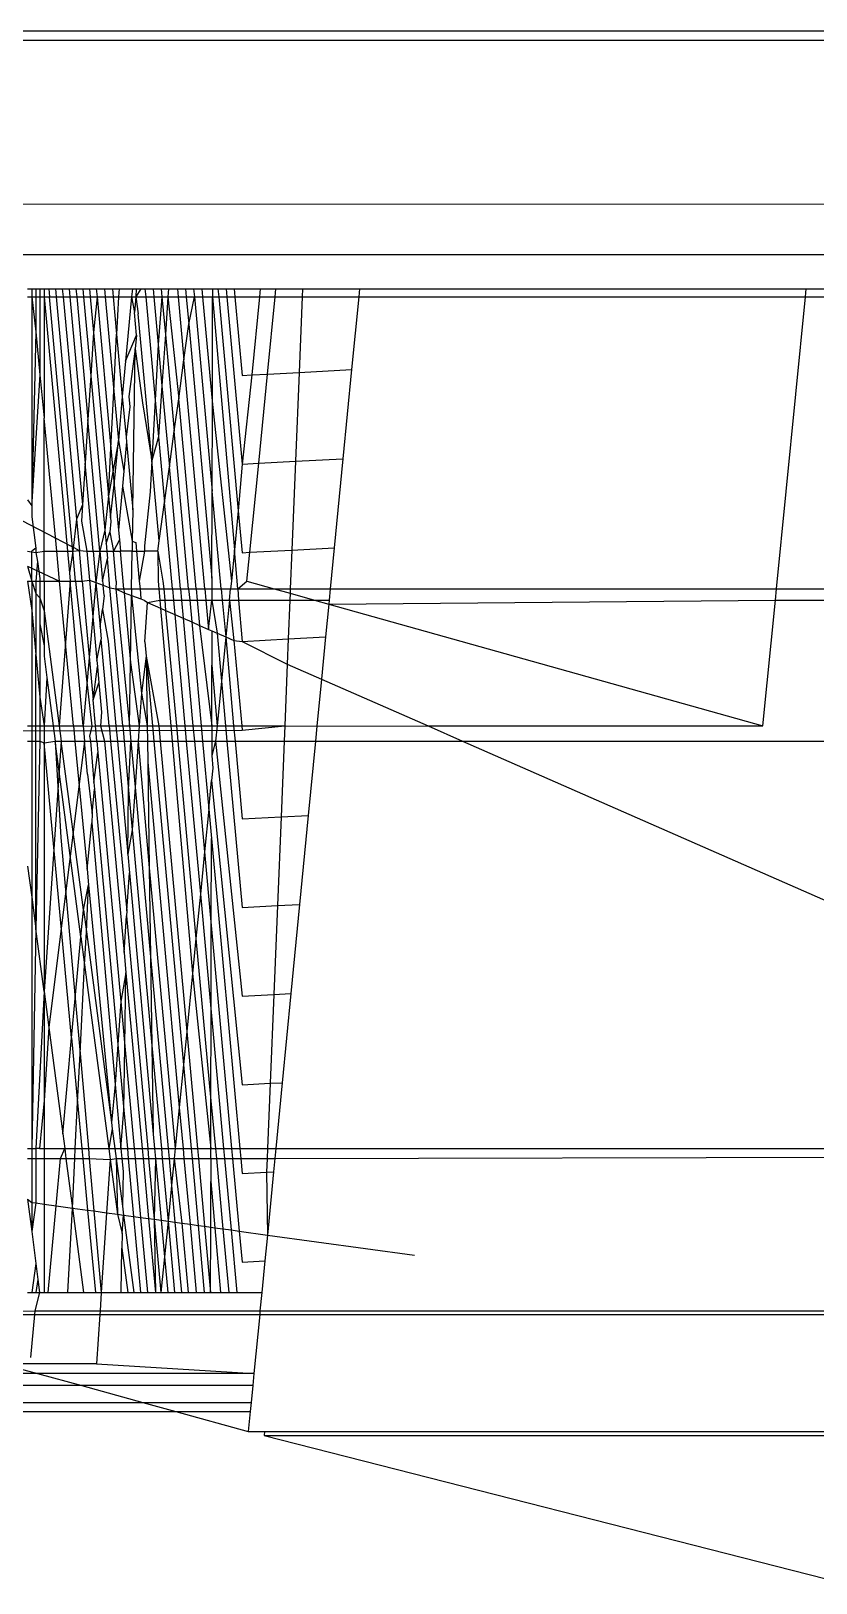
# Model space of a CAD drawing. Extents: x -24961 to 905641, y -154323 to 635957.
# Drawn here: x 396135.99 to 396141.53, y -143409.95 to -143398.98 of the extents above; entities that cross this region are included whole.
import ezdxf

# ---------------------------------------------------------------- set-up
doc = ezdxf.new("R2010")
doc.units = 0
doc.header["$LTSCALE"] = 1000
doc.header["$MEASUREMENT"] = 0

msp = doc.modelspace()

# ---------------------------------------------------------------- linework, layer by layer
for p, q in [((396127.688, -143398.983), (396155.278, -143398.983)), ((396130.843, -143399.048), (396155.377, -143399.048)), ((396130.783, -143400.2), (396157.122, -143400.217)), ((396130.756, -143400.561), (396157.756, -143400.561)), ((396135.963, -143400.804), (396135.992, -143400.804)), ((396135.992, -143400.804), (396136.05, -143400.804)), ((396135.992, -143400.804), (396135.992, -143400.862)), ((396136.021, -143400.804), (396136.021, -143401.108)), ((396136.05, -143400.804), (396136.079, -143400.804)), ((396136.05, -143400.804), (396136.05, -143400.862)), ((396136.079, -143400.804), (396136.113, -143400.804)), ((396136.079, -143400.804), (396136.079, -143400.862)), ((396136.113, -143400.804), (396136.161, -143400.804)), ((396136.113, -143400.804), (396136.118, -143400.862)), ((396136.161, -143400.804), (396136.208, -143400.804)), ((396136.161, -143400.804), (396136.166, -143400.862)), ((396136.208, -143400.804), (396136.256, -143400.804)), ((396136.208, -143400.804), (396136.214, -143400.862)), ((396136.256, -143400.804), (396136.304, -143400.804)), ((396136.256, -143400.804), (396136.262, -143400.862)), ((396136.304, -143400.804), (396136.352, -143400.804)), ((396136.304, -143400.804), (396136.31, -143400.862)), ((396136.352, -143400.804), (396136.4, -143400.804)), ((396136.352, -143400.804), (396136.358, -143400.862)), ((396136.4, -143400.804), (396136.448, -143400.804)), ((396136.4, -143400.804), (396136.406, -143400.862)), ((396136.448, -143400.804), (396136.506, -143400.804)), ((396136.448, -143400.804), (396136.454, -143400.862)), ((396136.506, -143400.804), (396136.563, -143400.804)), ((396136.506, -143400.804), (396136.511, -143400.862)), ((396136.563, -143400.804), (396136.609, -143400.804)), ((396136.563, -143400.804), (396136.568, -143400.862)), ((396136.609, -143400.804), (396136.606, -143400.862)), ((396136.609, -143400.804), (396136.703, -143400.804)), ((396136.703, -143400.804), (396136.697, -143400.862)), ((396136.703, -143400.804), (396136.729, -143400.804)), ((396136.729, -143400.804), (396136.728, -143400.862)), ((396136.762, -143400.804), (396136.728, -143400.862)), ((396136.729, -143400.804), (396136.762, -143400.804)), ((396136.762, -143400.804), (396136.792, -143400.804)), ((396136.792, -143400.804), (396136.849, -143400.804)), ((396136.792, -143400.804), (396136.797, -143400.862)), ((396136.849, -143400.804), (396136.906, -143400.804)), ((396136.849, -143400.804), (396136.854, -143400.862)), ((396136.906, -143400.804), (396136.912, -143400.862)), ((396136.906, -143400.804), (396136.958, -143400.804)), ((396136.958, -143400.804), (396136.954, -143400.862)), ((396136.958, -143400.804), (396137.021, -143400.804)), ((396137.021, -143400.804), (396137.026, -143400.862)), ((396137.021, -143400.804), (396137.078, -143400.804)), ((396137.078, -143400.804), (396137.084, -143400.862)), ((396137.078, -143400.804), (396137.135, -143400.804)), ((396137.135, -143400.804), (396137.141, -143400.862)), ((396137.135, -143400.804), (396137.193, -143400.804)), ((396137.193, -143400.804), (396137.198, -143400.862)), ((396137.193, -143400.804), (396137.269, -143400.804)), ((396137.269, -143400.804), (396137.269, -143400.862)), ((396137.269, -143400.804), (396137.307, -143400.804)), ((396137.307, -143400.804), (396137.313, -143400.862)), ((396137.307, -143400.804), (396137.365, -143400.804)), ((396137.365, -143400.804), (396137.37, -143400.862)), ((396137.365, -143400.804), (396137.422, -143400.804)), ((396137.422, -143400.804), (396137.427, -143400.862)), ((396137.422, -143400.804), (396137.606, -143400.804)), ((396137.606, -143400.804), (396137.6, -143400.862)), ((396137.606, -143400.804), (396137.717, -143400.804)), ((396137.712, -143400.862), (396137.717, -143400.804)), ((396137.717, -143400.804), (396137.904, -143400.804)), ((396137.904, -143400.804), (396137.901, -143400.862)), ((396137.904, -143400.804), (396138.306, -143400.804)), ((396138.306, -143400.804), (396138.301, -143400.862)), ((396138.306, -143400.804), (396141.462, -143400.804)), ((396141.457, -143400.862), (396141.462, -143400.804)), ((396141.462, -143400.804), (396141.827, -143400.804)), ((396135.963, -143400.862), (396135.992, -143400.862)), ((396135.992, -143400.862), (396136.05, -143400.862)), ((396135.992, -143400.862), (396135.992, -143402.306)), ((396135.992, -143400.862), (396136.021, -143401.108)), ((396136.05, -143400.862), (396136.079, -143400.862)), ((396136.05, -143400.862), (396136.05, -143401.411)), ((396136.079, -143400.862), (396136.118, -143400.862)), ((396136.079, -143400.862), (396136.222, -143402.397)), ((396136.079, -143400.862), (396136.079, -143401.718)), ((396136.118, -143400.862), (396136.166, -143400.862)), ((396136.282, -143402.658), (396136.118, -143400.862)), ((396136.166, -143400.862), (396136.214, -143400.862)), ((396136.166, -143400.862), (396136.309, -143402.431)), ((396136.214, -143400.862), (396136.262, -143400.862)), ((396136.214, -143400.862), (396136.35, -143402.33)), ((396136.262, -143400.862), (396136.31, -143400.862)), ((396136.262, -143400.862), (396136.369, -143402.036)), ((396136.31, -143400.862), (396136.358, -143400.862)), ((396136.31, -143400.862), (396136.389, -143401.728)), ((396136.358, -143400.862), (396136.406, -143400.862)), ((396136.358, -143400.862), (396136.409, -143401.42)), ((396136.406, -143400.862), (396136.454, -143400.862)), ((396136.406, -143400.862), (396136.429, -143401.112)), ((396136.454, -143400.862), (396136.429, -143401.112)), ((396136.454, -143400.862), (396136.551, -143401.93)), ((396136.454, -143400.862), (396136.511, -143400.862)), ((396136.511, -143400.862), (396136.572, -143401.527)), ((396136.511, -143400.862), (396136.568, -143400.862)), ((396136.568, -143400.862), (396136.606, -143400.862)), ((396136.568, -143400.862), (396136.592, -143401.125)), ((396136.606, -143400.862), (396136.592, -143401.125)), ((396136.606, -143400.862), (396136.697, -143400.862)), ((396136.697, -143400.862), (396136.655, -143401.316)), ((396136.697, -143400.862), (396136.728, -143400.862)), ((396136.697, -143400.862), (396136.717, -143400.972)), ((396136.728, -143400.862), (396136.717, -143400.972)), ((396136.728, -143400.862), (396136.745, -143400.982)), ((396136.728, -143400.862), (396136.797, -143400.862)), ((396136.797, -143400.862), (396136.864, -143401.59)), ((396136.797, -143400.862), (396136.854, -143400.862)), ((396136.854, -143400.862), (396136.885, -143401.197)), ((396136.854, -143400.862), (396136.912, -143400.862)), ((396136.912, -143400.862), (396136.885, -143401.197)), ((396136.912, -143400.862), (396136.936, -143401.128)), ((396136.912, -143400.862), (396136.954, -143400.862)), ((396136.954, -143400.862), (396136.936, -143401.128)), ((396136.954, -143400.862), (396137.03, -143401.581)), ((396136.954, -143400.862), (396137.026, -143400.862)), ((396137.026, -143400.862), (396137.067, -143401.307)), ((396137.026, -143400.862), (396137.084, -143400.862)), ((396137.084, -143400.862), (396137.101, -143401.055)), ((396137.084, -143400.862), (396137.141, -143400.862)), ((396137.101, -143401.055), (396137.141, -143400.862)), ((396137.141, -143400.862), (396137.266, -143402.235)), ((396137.141, -143400.862), (396137.198, -143400.862)), ((396137.198, -143400.862), (396137.268, -143401.622)), ((396137.198, -143400.862), (396137.269, -143400.862)), ((396137.268, -143401.622), (396137.269, -143400.862)), ((396137.269, -143400.862), (396137.424, -143402.648)), ((396137.269, -143400.862), (396137.313, -143400.862)), ((396137.313, -143400.862), (396137.451, -143402.373)), ((396137.313, -143400.862), (396137.37, -143400.862)), ((396137.37, -143400.862), (396137.478, -143402.043)), ((396137.37, -143400.862), (396137.427, -143400.862)), ((396137.427, -143400.862), (396137.478, -143401.417)), ((396137.427, -143400.862), (396137.6, -143400.862)), ((396137.6, -143400.862), (396137.546, -143401.413)), ((396137.6, -143400.862), (396137.712, -143400.862)), ((396137.657, -143401.407), (396137.712, -143400.862)), ((396137.712, -143400.862), (396137.901, -143400.862)), ((396137.901, -143400.862), (396137.88, -143401.395)), ((396137.901, -143400.862), (396138.301, -143400.862)), ((396138.301, -143400.862), (396138.251, -143401.375)), ((396138.301, -143400.862), (396141.457, -143400.862)), ((396141.252, -143402.924), (396141.457, -143400.862)), ((396141.457, -143400.862), (396141.823, -143400.862)), ((396136.731, -143401.131), (396136.717, -143400.972)), ((396136.841, -143402.017), (396136.745, -143400.982)), ((396136.021, -143401.108), (396135.992, -143402.306)), ((396136.021, -143401.108), (396136.05, -143401.411)), ((396136.429, -143401.112), (396136.409, -143401.42)), ((396136.429, -143401.112), (396136.534, -143402.267)), ((396136.572, -143401.527), (396136.592, -143401.125)), ((396136.592, -143401.125), (396136.632, -143401.565)), ((396136.655, -143401.316), (396136.731, -143401.131)), ((396136.731, -143401.131), (396136.722, -143401.229)), ((396136.936, -143401.128), (396136.912, -143401.49)), ((396136.936, -143401.128), (396136.998, -143401.811)), ((396137.067, -143401.307), (396137.101, -143401.055)), ((396137.101, -143401.055), (396137.265, -143402.848)), ((396136.722, -143401.229), (396136.678, -143401.565)), ((396136.706, -143402.365), (396136.722, -143401.229)), ((396136.722, -143401.229), (396136.774, -143401.611)), ((396136.885, -143401.197), (396136.864, -143401.59)), ((396136.885, -143401.197), (396136.912, -143401.49)), ((396136.655, -143401.316), (396136.632, -143401.565)), ((396137.03, -143401.581), (396137.067, -143401.307)), ((396137.215, -143402.924), (396137.067, -143401.307)), ((396136.05, -143401.411), (396135.992, -143402.306)), ((396136.05, -143401.411), (396136.079, -143401.718)), ((396136.409, -143401.42), (396136.389, -143401.728)), ((396136.409, -143401.42), (396136.508, -143402.51)), ((396137.478, -143401.417), (396137.546, -143401.413)), ((396137.546, -143401.413), (396137.478, -143402.043)), ((396137.546, -143401.413), (396137.657, -143401.407)), ((396137.595, -143402.037), (396137.657, -143401.407)), ((396137.657, -143401.407), (396137.88, -143401.395)), ((396137.88, -143401.395), (396137.854, -143402.023)), ((396137.88, -143401.395), (396138.251, -143401.375)), ((396138.251, -143401.375), (396138.19, -143402.005)), ((396136.551, -143401.93), (396136.572, -143401.527)), ((396136.572, -143401.527), (396136.604, -143401.876)), ((396136.632, -143401.565), (396136.604, -143401.876)), ((396136.632, -143401.565), (396136.659, -143401.853)), ((396136.678, -143401.565), (396136.685, -143401.638)), ((396136.912, -143401.49), (396136.888, -143401.851)), ((396136.912, -143401.49), (396136.964, -143402.062)), ((396136.685, -143401.638), (396136.659, -143401.853)), ((396136.774, -143401.611), (396136.841, -143402.017)), ((396136.864, -143401.59), (396136.841, -143402.017)), ((396136.864, -143401.59), (396136.888, -143401.851)), ((396136.998, -143401.811), (396137.03, -143401.581)), ((396137.154, -143402.924), (396137.03, -143401.581)), ((396137.266, -143402.235), (396137.268, -143401.622)), ((396137.268, -143401.622), (396137.402, -143402.87)), ((396136.079, -143402.658), (396136.079, -143401.718)), ((396136.169, -143402.658), (396136.079, -143401.718)), ((396136.389, -143401.728), (396136.369, -143402.036)), ((396136.474, -143402.658), (396136.389, -143401.728)), ((396136.604, -143401.876), (396136.534, -143402.267)), ((396136.575, -143402.188), (396136.604, -143401.876)), ((396136.604, -143401.876), (396136.643, -143402.093)), ((396136.662, -143401.886), (396136.643, -143402.093)), ((396136.659, -143401.853), (396136.662, -143401.886)), ((396136.662, -143401.886), (396136.706, -143402.365)), ((396136.888, -143401.851), (396136.841, -143402.017)), ((396136.888, -143401.851), (396136.93, -143402.314)), ((396136.964, -143402.062), (396136.998, -143401.811)), ((396137.1, -143402.924), (396136.998, -143401.811)), ((396136.534, -143402.267), (396136.551, -143401.93)), ((396136.551, -143401.93), (396136.575, -143402.188)), ((396137.854, -143402.023), (396138.19, -143402.005)), ((396138.19, -143402.005), (396138.128, -143402.635)), ((396135.233, -143402.083), (396136.329, -143402.652)), ((396136.369, -143402.036), (396136.35, -143402.33)), ((396136.426, -143402.658), (396136.369, -143402.036)), ((396136.643, -143402.093), (396136.633, -143402.198)), ((396136.841, -143402.017), (396136.829, -143402.238)), ((396136.893, -143402.585), (396136.841, -143402.017)), ((396136.93, -143402.314), (396136.964, -143402.062)), ((396137.043, -143402.924), (396136.964, -143402.062)), ((396137.478, -143402.043), (396137.451, -143402.373)), ((396137.478, -143402.043), (396137.595, -143402.037)), ((396137.532, -143402.666), (396137.595, -143402.037)), ((396137.595, -143402.037), (396137.854, -143402.023)), ((396137.854, -143402.023), (396137.829, -143402.651)), ((396136.548, -143402.423), (396136.575, -143402.188)), ((396136.575, -143402.188), (396136.604, -143402.51)), ((396136.633, -143402.198), (396136.604, -143402.51)), ((396136.633, -143402.198), (396136.702, -143402.586)), ((396135.963, -143402.295), (396135.992, -143402.337)), ((396135.992, -143402.306), (396135.992, -143402.337)), ((396135.992, -143402.337), (396135.992, -143402.415)), ((396136.35, -143402.33), (396136.309, -143402.431)), ((396136.35, -143402.33), (396136.343, -143402.445)), ((396136.534, -143402.267), (396136.508, -143402.51)), ((396136.534, -143402.267), (396136.548, -143402.423)), ((396136.829, -143402.238), (396136.789, -143402.62)), ((396136.893, -143402.585), (396136.93, -143402.314)), ((396136.986, -143402.924), (396136.93, -143402.314)), ((396137.265, -143402.848), (396137.266, -143402.235)), ((396137.329, -143402.924), (396137.266, -143402.235)), ((396135.992, -143402.415), (396136.021, -143402.637)), ((396136.222, -143402.397), (396136.245, -143402.658)), ((396136.309, -143402.431), (396136.282, -143402.658)), ((396136.309, -143402.431), (396136.329, -143402.652)), ((396136.343, -143402.445), (396136.381, -143402.658)), ((396136.551, -143402.449), (396136.544, -143402.524)), ((396136.548, -143402.423), (396136.551, -143402.449)), ((396136.706, -143402.365), (396136.702, -143402.586)), ((396137.451, -143402.373), (396137.424, -143402.648)), ((396137.451, -143402.373), (396137.478, -143402.669)), ((396136.508, -143402.51), (396136.474, -143402.658)), ((396136.508, -143402.51), (396136.517, -143402.604)), ((396136.517, -143402.604), (396136.544, -143402.524)), ((396136.544, -143402.524), (396136.57, -143402.658)), ((396136.604, -143402.51), (396136.611, -143402.578)), ((396135.963, -143402.658), (396136.021, -143402.667)), ((396136.021, -143402.637), (396135.992, -143402.658)), ((396135.992, -143402.87), (396135.992, -143402.658)), ((396136.021, -143402.637), (396136.021, -143402.667)), ((396136.021, -143402.667), (396136.079, -143402.658)), ((396136.021, -143402.667), (396136.033, -143402.73)), ((396136.079, -143402.658), (396136.169, -143402.658)), ((396136.079, -143402.87), (396136.079, -143402.658)), ((396136.169, -143402.658), (396136.245, -143402.658)), ((396136.189, -143402.87), (396136.169, -143402.658)), ((396136.245, -143402.658), (396136.259, -143402.812)), ((396136.245, -143402.658), (396136.282, -143402.658)), ((396136.282, -143402.658), (396136.259, -143402.812)), ((396136.282, -143402.658), (396136.329, -143402.652)), ((396136.301, -143402.87), (396136.282, -143402.658)), ((396136.329, -143402.652), (396136.381, -143402.658)), ((396136.349, -143402.87), (396136.329, -143402.652)), ((396136.381, -143402.658), (396136.4, -143402.863)), ((396136.381, -143402.658), (396136.426, -143402.658)), ((396136.426, -143402.658), (396136.446, -143402.88)), ((396136.426, -143402.658), (396136.474, -143402.658)), ((396136.474, -143402.658), (396136.446, -143402.88)), ((396136.474, -143402.658), (396136.493, -143402.87)), ((396136.474, -143402.658), (396136.522, -143402.658)), ((396136.517, -143402.604), (396136.522, -143402.658)), ((396136.522, -143402.658), (396136.527, -143402.71)), ((396136.522, -143402.658), (396136.57, -143402.658)), ((396136.611, -143402.578), (396136.57, -143402.658)), ((396136.57, -143402.658), (396136.618, -143402.658)), ((396136.589, -143402.87), (396136.57, -143402.658)), ((396136.611, -143402.578), (396136.618, -143402.658)), ((396136.642, -143402.924), (396136.618, -143402.658)), ((396136.701, -143402.658), (396136.618, -143402.658)), ((396136.697, -143402.924), (396136.701, -143402.658)), ((396136.702, -143402.586), (396136.701, -143402.658)), ((396136.701, -143402.658), (396136.732, -143402.658)), ((396136.702, -143402.586), (396136.727, -143402.596)), ((396136.727, -143402.596), (396136.732, -143402.658)), ((396136.732, -143402.658), (396136.752, -143402.87)), ((396136.732, -143402.658), (396136.789, -143402.658)), ((396136.789, -143402.658), (396136.752, -143402.87)), ((396136.789, -143402.62), (396136.789, -143402.658)), ((396136.883, -143402.658), (396136.789, -143402.658)), ((396136.883, -143402.658), (396136.893, -143402.585)), ((396136.883, -143402.658), (396136.884, -143402.87)), ((396136.883, -143402.658), (396136.919, -143402.87)), ((396137.424, -143402.648), (396137.402, -143402.87)), ((396137.447, -143402.924), (396137.424, -143402.648)), ((396137.478, -143402.669), (396137.532, -143402.666)), ((396137.512, -143402.87), (396137.532, -143402.666)), ((396137.532, -143402.666), (396137.829, -143402.651)), ((396137.829, -143402.651), (396137.818, -143402.924)), ((396137.829, -143402.651), (396138.128, -143402.635)), ((396138.128, -143402.635), (396138.1, -143402.924)), ((396135.963, -143402.764), (396135.992, -143402.87)), ((396135.963, -143402.764), (396136.189, -143402.87)), ((396136.033, -143402.73), (396136.021, -143402.87)), ((396136.033, -143402.73), (396136.05, -143402.852)), ((396136.493, -143402.87), (396136.527, -143402.71)), ((396136.545, -143402.916), (396136.527, -143402.71)), ((396135.963, -143402.87), (396135.992, -143403.076)), ((396135.963, -143402.87), (396135.992, -143402.87)), ((396135.992, -143402.87), (396135.992, -143403.076)), ((396135.992, -143402.87), (396136.021, -143402.956)), ((396135.992, -143402.87), (396136.021, -143402.87)), ((396136.021, -143402.87), (396136.021, -143402.956)), ((396136.021, -143402.87), (396136.079, -143402.87)), ((396136.05, -143402.852), (396136.049, -143402.987)), ((396136.079, -143402.87), (396136.079, -143403.079)), ((396136.079, -143402.87), (396136.189, -143402.87)), ((396136.264, -143402.87), (396136.186, -143403.892)), ((396136.189, -143402.87), (396136.264, -143402.87)), ((396136.287, -143403.892), (396136.189, -143402.87)), ((396136.259, -143402.812), (396136.264, -143402.87)), ((396136.264, -143402.87), (396136.301, -143402.87)), ((396136.355, -143403.892), (396136.264, -143402.87)), ((396136.301, -143402.87), (396136.31, -143402.96)), ((396136.301, -143402.87), (396136.349, -143402.87)), ((396136.349, -143402.87), (396136.4, -143402.863)), ((396136.349, -143402.87), (396136.426, -143403.707)), ((396136.446, -143402.88), (396136.355, -143403.892)), ((396136.4, -143402.863), (396136.452, -143403.43)), ((396136.4, -143402.863), (396136.446, -143402.88)), ((396136.446, -143402.88), (396136.475, -143403.193)), ((396136.446, -143402.88), (396136.496, -143402.898)), ((396136.493, -143402.87), (396136.496, -143402.898)), ((396136.589, -143402.87), (396136.587, -143402.924)), ((396136.752, -143402.87), (396136.757, -143402.924)), ((396136.884, -143402.87), (396136.889, -143402.924)), ((396136.919, -143402.87), (396136.924, -143402.924)), ((396137.265, -143402.848), (396137.265, -143402.924)), ((396137.402, -143402.87), (396137.396, -143402.924)), ((396137.447, -143402.924), (396137.512, -143402.87)), ((396137.512, -143402.87), (396137.704, -143402.924)), ((396136.021, -143402.956), (396136.021, -143403.388)), ((396136.021, -143402.956), (396136.049, -143402.987)), ((396136.049, -143402.987), (396136.049, -143403.171)), ((396136.049, -143402.987), (396136.079, -143403.079)), ((396136.31, -143402.96), (396136.417, -143403.894)), ((396136.503, -143402.971), (396136.493, -143403.071)), ((396136.496, -143402.898), (396136.545, -143402.916)), ((396136.503, -143402.971), (396136.496, -143402.898)), ((396136.545, -143402.916), (396136.587, -143402.924)), ((396136.635, -143403.892), (396136.545, -143402.916)), ((396136.587, -143402.924), (396136.642, -143402.924)), ((396136.587, -143402.924), (396136.645, -143402.952)), ((396136.587, -143402.924), (396136.683, -143403.892)), ((396136.642, -143402.924), (396136.697, -143402.924)), ((396136.642, -143402.924), (396136.645, -143402.952)), ((396136.645, -143402.952), (396136.697, -143402.972)), ((396136.645, -143402.952), (396136.69, -143403.444)), ((396136.69, -143403.444), (396136.697, -143402.972)), ((396136.697, -143402.924), (396136.757, -143402.924)), ((396136.697, -143402.924), (396136.697, -143402.972)), ((396136.697, -143402.972), (396136.763, -143402.995)), ((396136.697, -143402.972), (396136.767, -143403.66)), ((396136.757, -143402.924), (396136.763, -143402.995)), ((396136.757, -143402.924), (396136.889, -143402.924)), ((396136.763, -143402.995), (396136.787, -143403.004)), ((396136.889, -143402.924), (396136.924, -143402.924)), ((396136.889, -143402.924), (396136.896, -143403.004)), ((396136.924, -143402.924), (396136.986, -143402.924)), ((396136.924, -143402.924), (396136.932, -143403.004)), ((396136.986, -143402.924), (396137.043, -143402.924)), ((396136.986, -143402.924), (396136.993, -143403.004)), ((396137.043, -143402.924), (396137.05, -143403.004)), ((396137.043, -143402.924), (396137.1, -143402.924)), ((396137.1, -143402.924), (396137.108, -143403.004)), ((396137.1, -143402.924), (396137.154, -143402.924)), ((396137.154, -143402.924), (396137.161, -143403.004)), ((396137.154, -143402.924), (396137.215, -143402.924)), ((396137.215, -143402.924), (396137.222, -143403.004)), ((396137.215, -143402.924), (396137.265, -143402.924)), ((396137.265, -143402.924), (396137.329, -143402.924)), ((396137.265, -143402.924), (396137.265, -143403.004)), ((396137.329, -143402.924), (396137.396, -143402.924)), ((396137.329, -143402.924), (396137.337, -143403.004)), ((396137.388, -143403.004), (396137.396, -143402.924)), ((396137.396, -143402.924), (396137.447, -143402.924)), ((396137.447, -143402.924), (396137.453, -143403.004)), ((396137.447, -143402.924), (396137.704, -143402.924)), ((396137.704, -143402.924), (396137.817, -143402.955)), ((396137.704, -143402.924), (396137.818, -143402.924)), ((396137.817, -143402.955), (396137.815, -143403.004)), ((396137.818, -143402.924), (396137.817, -143402.955)), ((396137.817, -143402.955), (396137.99, -143403.004)), ((396137.818, -143402.924), (396138.1, -143402.924)), ((396138.1, -143402.924), (396138.092, -143403.004)), ((396138.1, -143402.924), (396141.252, -143402.924)), ((396141.244, -143403.004), (396141.252, -143402.924)), ((396141.252, -143402.924), (396141.675, -143402.924)), ((396135.992, -143403.076), (396135.992, -143403.892)), ((396135.992, -143403.076), (396136.021, -143403.388)), ((396136.079, -143403.079), (396136.079, -143403.326)), ((396136.079, -143403.079), (396136.186, -143403.892)), ((396136.475, -143403.193), (396136.493, -143403.071)), ((396136.493, -143403.071), (396136.532, -143403.294)), ((396136.787, -143403.004), (396136.809, -143403.021)), ((396136.791, -143403.298), (396136.809, -143403.021)), ((396136.809, -143403.021), (396136.896, -143403.004)), ((396136.809, -143403.021), (396136.901, -143403.061)), ((396136.896, -143403.004), (396136.932, -143403.004)), ((396136.896, -143403.004), (396136.901, -143403.061)), ((396136.901, -143403.061), (396136.974, -143403.892)), ((396136.901, -143403.061), (396136.938, -143403.078)), ((396136.932, -143403.004), (396136.993, -143403.004)), ((396136.932, -143403.004), (396136.938, -143403.078)), ((396136.938, -143403.078), (396137.014, -143403.892)), ((396136.938, -143403.078), (396137.002, -143403.106)), ((396136.993, -143403.004), (396137.002, -143403.106)), ((396136.993, -143403.004), (396137.05, -143403.004)), ((396137.002, -143403.106), (396137.074, -143403.892)), ((396137.002, -143403.106), (396137.062, -143403.132)), ((396137.05, -143403.004), (396137.062, -143403.132)), ((396137.05, -143403.004), (396137.108, -143403.004)), ((396137.108, -143403.004), (396137.122, -143403.158)), ((396137.108, -143403.004), (396137.161, -143403.004)), ((396137.161, -143403.004), (396137.178, -143403.183)), ((396137.161, -143403.004), (396137.222, -143403.004)), ((396137.222, -143403.004), (396137.241, -143403.211)), ((396137.222, -143403.004), (396137.265, -143403.004)), ((396137.241, -143403.211), (396137.265, -143403.004)), ((396137.265, -143403.004), (396137.337, -143403.004)), ((396137.265, -143403.004), (396137.301, -143403.237)), ((396137.337, -143403.004), (396137.363, -143403.264)), ((396137.337, -143403.004), (396137.388, -143403.004)), ((396137.388, -143403.004), (396137.363, -143403.264)), ((396137.388, -143403.004), (396137.42, -143403.289)), ((396137.388, -143403.004), (396137.453, -143403.004)), ((396137.453, -143403.004), (396137.478, -143403.296)), ((396137.453, -143403.004), (396137.815, -143403.004)), ((396137.815, -143403.004), (396137.804, -143403.278)), ((396137.815, -143403.004), (396137.99, -143403.004)), ((396137.99, -143403.004), (396138.09, -143403.032)), ((396137.99, -143403.004), (396138.092, -143403.004)), ((396138.09, -143403.032), (396138.067, -143403.264)), ((396138.09, -143403.032), (396141.244, -143403.004)), ((396138.092, -143403.004), (396138.09, -143403.032)), ((396138.09, -143403.032), (396141.156, -143403.892)), ((396141.156, -143403.892), (396141.244, -143403.004)), ((396141.244, -143403.004), (396141.669, -143403.004)), ((396136.049, -143403.171), (396136.049, -143403.689)), ((396136.049, -143403.171), (396136.079, -143403.326)), ((396136.475, -143403.193), (396136.483, -143403.279)), ((396137.062, -143403.132), (396137.131, -143403.892)), ((396137.062, -143403.132), (396137.122, -143403.158)), ((396137.122, -143403.158), (396137.189, -143403.892)), ((396137.122, -143403.158), (396137.178, -143403.183)), ((396137.178, -143403.183), (396137.263, -143403.892)), ((396137.178, -143403.183), (396137.241, -143403.211)), ((396137.241, -143403.211), (396137.264, -143403.221)), ((396136.079, -143403.326), (396136.079, -143403.399)), ((396136.452, -143403.43), (396136.483, -143403.279)), ((396136.539, -143403.892), (396136.483, -143403.279)), ((396136.532, -143403.294), (396136.587, -143403.892)), ((396136.791, -143403.298), (396136.8, -143403.4)), ((396137.264, -143403.221), (396137.264, -143403.462)), ((396137.264, -143403.221), (396137.301, -143403.237)), ((396137.301, -143403.237), (396137.332, -143403.577)), ((396137.301, -143403.237), (396137.363, -143403.264)), ((396137.363, -143403.264), (396137.332, -143403.577)), ((396137.363, -143403.264), (396137.418, -143403.892)), ((396137.363, -143403.264), (396137.42, -143403.289)), ((396137.42, -143403.289), (396137.475, -143403.892)), ((396137.42, -143403.289), (396137.478, -143403.296)), ((396137.478, -143403.296), (396137.804, -143403.278)), ((396137.478, -143403.296), (396137.796, -143403.455)), ((396137.804, -143403.278), (396137.796, -143403.455)), ((396137.804, -143403.278), (396138.067, -143403.264)), ((396138.067, -143403.264), (396138.038, -143403.561)), ((396136.021, -143403.388), (396136.049, -143403.689)), ((396136.021, -143405.325), (396136.021, -143403.388)), ((396136.079, -143403.399), (396136.099, -143403.55)), ((396136.452, -143403.43), (396136.456, -143403.472)), ((396136.8, -143403.4), (396136.767, -143403.66)), ((396136.8, -143403.4), (396136.845, -143403.892)), ((396136.8, -143403.4), (396136.89, -143403.892)), ((396136.8, -143403.4), (396136.808, -143403.892)), ((396136.426, -143403.707), (396136.456, -143403.472)), ((396136.456, -143403.472), (396136.467, -143403.588)), ((396136.683, -143403.892), (396136.69, -143403.444)), ((396136.69, -143403.444), (396136.751, -143403.892)), ((396137.263, -143403.892), (396137.264, -143403.462)), ((396137.264, -143403.462), (396137.301, -143403.892)), ((396137.796, -143403.455), (396137.779, -143403.892)), ((396137.796, -143403.455), (396138.038, -143403.561)), ((396136.099, -143403.55), (396136.079, -143403.892)), ((396136.099, -143403.55), (396136.144, -143403.892)), ((396136.426, -143403.707), (396136.467, -143403.588)), ((396136.467, -143403.588), (396136.486, -143403.794)), ((396137.332, -143403.577), (396137.301, -143403.892)), ((396137.332, -143403.577), (396137.361, -143403.892)), ((396138.038, -143403.561), (396138.006, -143403.894)), ((396138.038, -143403.561), (396138.791, -143403.892)), ((396136.049, -143403.689), (396136.049, -143403.892)), ((396136.049, -143403.689), (396136.079, -143403.892)), ((396136.443, -143403.892), (396136.426, -143403.707)), ((396136.767, -143403.66), (396136.751, -143403.892)), ((396136.767, -143403.66), (396136.808, -143403.892)), ((396136.486, -143403.794), (396136.477, -143403.892)), ((396135.539, -143403.928), (396137.478, -143403.922)), ((396135.963, -143403.892), (396135.992, -143403.892)), ((396135.992, -143403.892), (396135.992, -143403.999)), ((396135.992, -143403.892), (396136.049, -143403.892)), ((396136.049, -143403.892), (396136.049, -143403.999)), ((396136.049, -143403.892), (396136.079, -143403.892)), ((396136.079, -143403.892), (396136.079, -143404.012)), ((396136.079, -143403.892), (396136.144, -143403.892)), ((396136.144, -143403.892), (396136.186, -143403.892)), ((396136.144, -143403.892), (396136.158, -143403.999)), ((396136.186, -143403.892), (396136.2, -143403.999)), ((396136.186, -143403.892), (396136.287, -143403.892)), ((396136.287, -143403.892), (396136.297, -143403.999)), ((396136.287, -143403.892), (396136.355, -143403.892)), ((396136.355, -143403.892), (396136.365, -143403.999)), ((396136.355, -143403.892), (396136.417, -143403.894)), ((396136.417, -143403.894), (396136.401, -143403.964)), ((396136.401, -143403.964), (396136.408, -143403.999)), ((396136.417, -143403.894), (396136.443, -143403.892)), ((396136.443, -143403.892), (396136.477, -143403.892)), ((396136.453, -143403.999), (396136.443, -143403.892)), ((396136.477, -143403.892), (396136.505, -143403.999)), ((396136.477, -143403.892), (396136.539, -143403.892)), ((396136.539, -143403.892), (396136.587, -143403.892)), ((396136.539, -143403.892), (396136.549, -143403.999)), ((396136.587, -143403.892), (396136.635, -143403.892)), ((396136.587, -143403.892), (396136.597, -143403.999)), ((396136.635, -143403.892), (396136.644, -143403.999)), ((396136.635, -143403.892), (396136.683, -143403.892)), ((396136.683, -143403.892), (396136.751, -143403.892)), ((396136.683, -143403.892), (396136.692, -143403.999)), ((396136.751, -143403.892), (396136.744, -143403.999)), ((396136.751, -143403.892), (396136.808, -143403.892)), ((396136.808, -143403.892), (396136.809, -143403.999)), ((396136.808, -143403.892), (396136.845, -143403.892)), ((396136.845, -143403.892), (396136.855, -143403.999)), ((396136.845, -143403.892), (396136.89, -143403.892)), ((396136.89, -143403.892), (396136.9, -143403.999)), ((396136.89, -143403.892), (396136.974, -143403.892)), ((396136.974, -143403.892), (396136.983, -143403.999)), ((396136.974, -143403.892), (396137.014, -143403.892)), ((396137.014, -143403.892), (396137.023, -143403.999)), ((396137.014, -143403.892), (396137.074, -143403.892)), ((396137.074, -143403.892), (396137.084, -143403.999)), ((396137.074, -143403.892), (396137.131, -143403.892)), ((396137.131, -143403.892), (396137.141, -143403.999)), ((396137.131, -143403.892), (396137.189, -143403.892)), ((396137.189, -143403.892), (396137.199, -143403.999)), ((396137.189, -143403.892), (396137.263, -143403.892)), ((396137.263, -143403.892), (396137.263, -143403.999)), ((396137.263, -143403.892), (396137.301, -143403.892)), ((396137.301, -143403.892), (396137.29, -143403.999)), ((396137.301, -143403.892), (396137.361, -143403.892)), ((396137.361, -143403.892), (396137.37, -143403.999)), ((396137.361, -143403.892), (396137.418, -143403.892)), ((396137.418, -143403.892), (396137.428, -143403.999)), ((396137.418, -143403.892), (396137.475, -143403.892)), ((396137.475, -143403.892), (396137.478, -143403.922)), ((396137.475, -143403.892), (396137.779, -143403.892)), ((396137.478, -143403.922), (396137.779, -143403.892)), ((396137.779, -143403.892), (396137.774, -143403.999)), ((396137.779, -143403.892), (396138.006, -143403.894)), ((396138.006, -143403.894), (396137.996, -143403.999)), ((396138.006, -143403.894), (396138.791, -143403.892)), ((396138.791, -143403.892), (396139.034, -143403.999)), ((396138.791, -143403.892), (396141.156, -143403.892)), ((396135.963, -143403.999), (396135.992, -143403.999)), ((396135.992, -143403.999), (396135.992, -143405.103)), ((396135.992, -143403.999), (396136.049, -143403.999)), ((396136.049, -143403.999), (396136.021, -143405.325)), ((396136.049, -143403.999), (396136.079, -143404.012)), ((396136.2, -143403.999), (396136.079, -143405.769)), ((396136.079, -143404.012), (396136.158, -143403.999)), ((396136.079, -143404.012), (396136.079, -143405.769)), ((396136.274, -143406.097), (396136.079, -143404.012)), ((396136.365, -143403.999), (396136.113, -143406.022)), ((396136.158, -143403.999), (396136.199, -143404.68)), ((396136.158, -143403.999), (396136.2, -143403.999)), ((396136.34, -143405.382), (396136.158, -143403.999)), ((396136.357, -143405.192), (396136.2, -143403.999)), ((396136.2, -143403.999), (396136.297, -143403.999)), ((396136.297, -143403.999), (396136.365, -143403.999)), ((396136.297, -143403.999), (396136.384, -143404.904)), ((396136.365, -143403.999), (396136.408, -143403.999)), ((396136.386, -143404.234), (396136.365, -143403.999)), ((396136.408, -143403.999), (396136.431, -143404.291)), ((396136.408, -143403.999), (396136.453, -143403.999)), ((396136.431, -143404.291), (396136.46, -143404.079)), ((396136.453, -143403.999), (396136.46, -143404.079)), ((396136.453, -143403.999), (396136.505, -143403.999)), ((396136.46, -143404.079), (396136.621, -143405.84)), ((396136.505, -143403.999), (396136.644, -143405.494)), ((396136.505, -143403.999), (396136.549, -143403.999)), ((396136.549, -143403.999), (396136.664, -143405.199)), ((396136.549, -143403.999), (396136.597, -143403.999)), ((396136.597, -143403.999), (396136.67, -143404.799)), ((396136.597, -143403.999), (396136.644, -143403.999)), ((396136.644, -143403.999), (396136.676, -143404.347)), ((396136.644, -143403.999), (396136.692, -143403.999)), ((396136.676, -143404.347), (396136.692, -143403.999)), ((396136.692, -143403.999), (396136.722, -143404.324)), ((396136.692, -143403.999), (396136.744, -143403.999)), ((396136.744, -143403.999), (396136.722, -143404.324)), ((396136.744, -143403.999), (396136.822, -143404.896)), ((396136.744, -143403.999), (396136.809, -143403.999)), ((396136.809, -143403.999), (396136.811, -143404.148)), ((396136.809, -143403.999), (396136.855, -143403.999)), ((396136.855, -143403.999), (396137.064, -143406.286)), ((396136.855, -143403.999), (396136.9, -143403.999)), ((396136.9, -143403.999), (396137.087, -143406.052)), ((396136.9, -143403.999), (396136.983, -143403.999)), ((396136.983, -143403.999), (396137.128, -143405.642)), ((396136.983, -143403.999), (396137.023, -143403.999)), ((396137.023, -143403.999), (396137.152, -143405.394)), ((396137.023, -143403.999), (396137.084, -143403.999)), ((396137.084, -143403.999), (396137.183, -143405.082)), ((396137.084, -143403.999), (396137.141, -143403.999)), ((396137.141, -143403.999), (396137.213, -143404.781)), ((396137.141, -143403.999), (396137.199, -143403.999)), ((396137.199, -143403.999), (396137.242, -143404.48)), ((396137.199, -143403.999), (396137.263, -143403.999)), ((396137.263, -143403.999), (396137.263, -143404.101)), ((396137.29, -143403.999), (396137.263, -143404.101)), ((396137.263, -143403.999), (396137.29, -143403.999)), ((396137.29, -143403.999), (396137.478, -143405.801)), ((396137.29, -143403.999), (396137.37, -143403.999)), ((396137.37, -143403.999), (396137.478, -143405.175)), ((396137.37, -143403.999), (396137.428, -143403.999)), ((396137.428, -143403.999), (396137.478, -143404.549)), ((396137.428, -143403.999), (396137.774, -143403.999)), ((396137.774, -143403.999), (396137.753, -143404.534)), ((396137.774, -143403.999), (396137.996, -143403.999)), ((396137.996, -143403.999), (396137.945, -143404.524)), ((396137.996, -143403.999), (396139.034, -143403.999)), ((396139.034, -143403.999), (396145.582, -143406.877)), ((396139.034, -143403.999), (396141.598, -143403.999)), ((396136.811, -143404.148), (396137.034, -143406.587)), ((396136.811, -143404.148), (396136.822, -143404.896)), ((396137.271, -143404.191), (396137.262, -143404.279)), ((396137.263, -143404.101), (396137.271, -143404.191)), ((396136.386, -143404.234), (396136.42, -143404.51)), ((396136.431, -143404.291), (396136.436, -143404.34)), ((396137.242, -143404.48), (396137.262, -143404.279)), ((396137.262, -143404.279), (396137.478, -143406.428)), ((396136.42, -143404.51), (396136.436, -143404.34)), ((396136.436, -143404.34), (396136.601, -143406.143)), ((396136.67, -143404.799), (396136.676, -143404.347)), ((396136.676, -143404.347), (396136.702, -143404.627)), ((396136.722, -143404.324), (396136.702, -143404.627)), ((396136.722, -143404.324), (396136.832, -143405.523)), ((396136.42, -143404.51), (396136.417, -143404.578)), ((396137.242, -143404.48), (396137.213, -143404.781)), ((396137.242, -143404.48), (396137.262, -143404.688)), ((396137.478, -143404.549), (396137.753, -143404.534)), ((396137.753, -143404.534), (396137.727, -143405.162)), ((396137.753, -143404.534), (396137.945, -143404.524)), ((396137.945, -143404.524), (396137.883, -143405.153)), ((396136.384, -143404.904), (396136.417, -143404.578)), ((396136.417, -143404.578), (396136.582, -143406.425)), ((396136.702, -143404.627), (396136.67, -143404.799)), ((396136.702, -143404.627), (396136.841, -143406.149)), ((396136.199, -143404.68), (396136.3, -143405.818)), ((396137.26, -143405.302), (396137.262, -143404.688)), ((396137.262, -143404.688), (396137.462, -143406.877)), ((396136.67, -143404.799), (396136.682, -143404.93)), ((396137.213, -143404.781), (396137.183, -143405.082)), ((396137.213, -143404.781), (396137.26, -143405.302)), ((396135.963, -143404.882), (396135.992, -143405.103)), ((396136.384, -143404.904), (396136.394, -143405.015)), ((396136.664, -143405.199), (396136.682, -143404.93)), ((396136.682, -143404.93), (396136.85, -143406.776)), ((396136.822, -143404.896), (396137.006, -143406.877)), ((396136.822, -143404.896), (396136.832, -143405.523)), ((396136.357, -143405.192), (396136.394, -143405.015)), ((396136.378, -143405.346), (396136.394, -143405.015)), ((396136.394, -143405.015), (396136.555, -143406.695)), ((396137.183, -143405.082), (396137.152, -143405.394)), ((396137.183, -143405.082), (396137.259, -143405.915)), ((396135.992, -143405.103), (396135.992, -143406.877)), ((396135.992, -143405.103), (396136.021, -143405.325)), ((396136.34, -143405.382), (396136.357, -143405.192)), ((396136.357, -143405.192), (396136.378, -143405.346)), ((396137.478, -143405.175), (396137.727, -143405.162)), ((396137.727, -143405.162), (396137.702, -143405.789)), ((396137.727, -143405.162), (396137.883, -143405.153)), ((396137.883, -143405.153), (396137.822, -143405.783)), ((396136.644, -143405.494), (396136.661, -143405.233)), ((396136.664, -143405.199), (396136.661, -143405.233)), ((396136.661, -143405.233), (396136.812, -143406.877)), ((396137.259, -143405.915), (396137.26, -143405.302)), ((396137.26, -143405.302), (396137.404, -143406.877)), ((396136.021, -143405.325), (396135.992, -143406.877)), ((396136.079, -143405.769), (396136.021, -143405.325)), ((396136.3, -143405.818), (396136.34, -143405.382)), ((396136.34, -143405.382), (396136.366, -143405.58)), ((396136.366, -143405.58), (396136.378, -143405.346)), ((396136.378, -143405.346), (396136.555, -143406.695)), ((396137.152, -143405.394), (396137.128, -143405.642)), ((396137.152, -143405.394), (396137.258, -143406.54)), ((396136.644, -143405.494), (396136.657, -143405.637)), ((396136.334, -143406.206), (396136.366, -143405.58)), ((396136.366, -143405.58), (396136.536, -143406.877)), ((396136.832, -143405.523), (396136.956, -143406.877)), ((396136.832, -143405.523), (396136.841, -143406.149)), ((396136.657, -143405.637), (396136.621, -143405.84)), ((396136.65, -143406.154), (396136.657, -143405.637)), ((396136.657, -143405.637), (396136.772, -143406.877)), ((396137.128, -143405.642), (396137.087, -143406.052)), ((396137.128, -143405.642), (396137.257, -143406.877)), ((396136.079, -143405.769), (396136.021, -143406.877)), ((396136.079, -143405.769), (396136.079, -143406.539)), ((396136.079, -143405.769), (396136.113, -143406.022)), ((396136.274, -143406.097), (396136.3, -143405.818)), ((396136.3, -143405.818), (396136.334, -143406.206)), ((396136.621, -143405.84), (396136.601, -143406.143)), ((396136.621, -143405.84), (396136.65, -143406.154)), ((396137.478, -143405.801), (396137.702, -143405.789)), ((396137.702, -143405.789), (396137.677, -143406.417)), ((396137.702, -143405.789), (396137.822, -143405.783)), ((396137.822, -143405.783), (396137.761, -143406.413)), ((396137.258, -143406.54), (396137.259, -143405.915)), ((396137.259, -143405.915), (396137.347, -143406.877)), ((396136.113, -143406.022), (396136.079, -143406.539)), ((396136.113, -143406.022), (396136.212, -143406.775)), ((396137.087, -143406.052), (396137.064, -143406.286)), ((396137.087, -143406.052), (396137.162, -143406.877)), ((396136.212, -143406.775), (396136.274, -143406.097)), ((396136.274, -143406.097), (396136.316, -143406.552)), ((396136.601, -143406.143), (396136.582, -143406.425)), ((396136.601, -143406.143), (396136.643, -143406.606)), ((396136.643, -143406.606), (396136.65, -143406.154)), ((396136.65, -143406.154), (396136.716, -143406.877)), ((396136.841, -143406.149), (396136.908, -143406.877)), ((396136.841, -143406.149), (396136.85, -143406.776)), ((396136.316, -143406.552), (396136.334, -143406.206)), ((396136.334, -143406.206), (396136.393, -143406.877)), ((396137.064, -143406.286), (396137.034, -143406.587)), ((396137.064, -143406.286), (396137.118, -143406.877)), ((396136.582, -143406.425), (396136.555, -143406.695)), ((396136.582, -143406.425), (396136.622, -143406.877)), ((396137.478, -143406.428), (396137.677, -143406.417)), ((396137.677, -143406.417), (396137.658, -143406.877)), ((396137.677, -143406.417), (396137.761, -143406.413)), ((396137.761, -143406.413), (396137.716, -143406.877)), ((396136.079, -143406.539), (396136.048, -143406.877)), ((396136.079, -143406.539), (396136.079, -143406.877)), ((396136.3, -143406.877), (396136.316, -143406.552)), ((396136.316, -143406.552), (396136.347, -143406.877)), ((396136.622, -143406.877), (396136.643, -143406.606)), ((396136.643, -143406.606), (396136.668, -143406.877)), ((396137.034, -143406.587), (396137.006, -143406.877)), ((396137.034, -143406.587), (396137.061, -143406.877)), ((396137.257, -143406.877), (396137.258, -143406.54)), ((396137.258, -143406.54), (396137.289, -143406.877)), ((396136.555, -143406.695), (396136.561, -143406.738)), ((396136.212, -143406.775), (396136.225, -143406.877)), ((396136.561, -143406.738), (396136.536, -143406.877)), ((396136.561, -143406.738), (396136.579, -143406.877)), ((396136.85, -143406.776), (396136.86, -143406.877)), ((396135.963, -143406.877), (396135.992, -143406.877)), ((396135.992, -143406.877), (396135.992, -143406.948)), ((396135.992, -143406.877), (396136.021, -143406.877)), ((396136.021, -143406.877), (396136.021, -143406.948)), ((396136.048, -143406.877), (396136.021, -143406.877)), ((396136.048, -143406.877), (396136.079, -143406.877)), ((396136.079, -143406.877), (396136.079, -143406.948)), ((396136.079, -143406.877), (396136.225, -143406.877)), ((396136.196, -143406.948), (396136.225, -143406.877)), ((396136.225, -143406.877), (396136.234, -143406.948)), ((396136.225, -143406.877), (396136.3, -143406.877)), ((396136.296, -143406.948), (396136.3, -143406.877)), ((396136.3, -143406.877), (396136.347, -143406.877)), ((396136.347, -143406.877), (396136.353, -143406.948)), ((396136.347, -143406.877), (396136.393, -143406.877)), ((396136.393, -143406.877), (396136.399, -143406.948)), ((396136.393, -143406.877), (396136.536, -143406.877)), ((396136.536, -143406.877), (396136.546, -143406.955)), ((396136.536, -143406.877), (396136.579, -143406.877)), ((396136.579, -143406.877), (396136.588, -143406.948)), ((396136.579, -143406.877), (396136.622, -143406.877)), ((396136.622, -143406.877), (396136.628, -143406.948)), ((396136.622, -143406.877), (396136.668, -143406.877)), ((396136.668, -143406.877), (396136.674, -143406.948)), ((396136.668, -143406.877), (396136.716, -143406.877)), ((396136.716, -143406.877), (396136.722, -143406.948)), ((396136.716, -143406.877), (396136.772, -143406.877)), ((396136.772, -143406.877), (396136.779, -143406.948)), ((396136.772, -143406.877), (396136.812, -143406.877)), ((396136.812, -143406.877), (396136.818, -143406.948)), ((396136.812, -143406.877), (396136.86, -143406.877)), ((396136.86, -143406.877), (396136.866, -143406.948)), ((396136.86, -143406.877), (396136.908, -143406.877)), ((396136.908, -143406.877), (396136.914, -143406.948)), ((396136.908, -143406.877), (396136.956, -143406.877)), ((396136.956, -143406.877), (396136.962, -143406.948)), ((396136.956, -143406.877), (396137.006, -143406.877)), ((396137.006, -143406.877), (396136.999, -143406.948)), ((396137.006, -143406.877), (396137.061, -143406.877)), ((396137.061, -143406.877), (396137.067, -143406.948)), ((396137.061, -143406.877), (396137.118, -143406.877)), ((396137.118, -143406.877), (396137.125, -143406.948)), ((396137.118, -143406.877), (396137.162, -143406.877)), ((396137.162, -143406.877), (396137.169, -143406.948)), ((396137.162, -143406.877), (396137.257, -143406.877)), ((396137.257, -143406.948), (396137.257, -143406.877)), ((396137.257, -143406.877), (396137.289, -143406.877)), ((396137.289, -143406.877), (396137.296, -143406.948)), ((396137.289, -143406.877), (396137.347, -143406.877)), ((396137.347, -143406.877), (396137.354, -143406.948)), ((396137.347, -143406.877), (396137.404, -143406.877)), ((396137.404, -143406.877), (396137.411, -143406.948)), ((396137.404, -143406.877), (396137.462, -143406.877)), ((396137.462, -143406.877), (396137.468, -143406.948)), ((396137.462, -143406.877), (396137.658, -143406.877)), ((396137.658, -143406.877), (396137.655, -143406.948)), ((396137.658, -143406.877), (396137.716, -143406.877)), ((396137.716, -143406.877), (396137.709, -143406.948)), ((396137.709, -143406.948), (396145.707, -143406.932)), ((396137.716, -143406.877), (396145.582, -143406.877)), ((396135.963, -143406.948), (396135.992, -143406.948)), ((396135.992, -143406.948), (396135.992, -143407.258)), ((396135.992, -143406.948), (396136.021, -143406.948)), ((396136.021, -143406.948), (396136.021, -143407.262)), ((396136.021, -143406.948), (396136.079, -143406.948)), ((396136.079, -143406.948), (396136.079, -143407.27)), ((396136.079, -143406.948), (396136.196, -143406.948)), ((396136.165, -143407.282), (396136.196, -143406.948)), ((396136.196, -143406.948), (396136.234, -143406.948)), ((396136.234, -143406.948), (396136.28, -143407.298)), ((396136.234, -143406.948), (396136.296, -143406.948)), ((396136.28, -143407.298), (396136.296, -143406.948)), ((396136.296, -143406.948), (396136.353, -143406.948)), ((396136.353, -143406.948), (396136.387, -143407.313)), ((396136.353, -143406.948), (396136.399, -143406.948)), ((396136.399, -143406.948), (396136.432, -143407.319)), ((396136.399, -143406.948), (396136.546, -143406.955)), ((396136.546, -143406.955), (396136.521, -143407.332)), ((396136.546, -143406.955), (396136.588, -143406.948)), ((396136.546, -143406.955), (396136.597, -143407.342)), ((396136.588, -143406.948), (396136.597, -143407.342)), ((396136.588, -143406.948), (396136.633, -143407.286)), ((396136.588, -143406.948), (396136.628, -143406.948)), ((396136.628, -143406.948), (396136.637, -143407.039)), ((396136.628, -143406.948), (396136.674, -143406.948)), ((396136.637, -143407.039), (396136.633, -143407.286)), ((396136.674, -143406.948), (396136.712, -143407.358)), ((396136.674, -143406.948), (396136.722, -143406.948)), ((396136.722, -143406.948), (396136.76, -143407.365)), ((396136.722, -143406.948), (396136.779, -143406.948)), ((396136.779, -143406.948), (396136.818, -143407.373)), ((396136.779, -143406.948), (396136.818, -143406.948)), ((396136.818, -143406.948), (396136.857, -143407.378)), ((396136.818, -143406.948), (396136.866, -143406.948)), ((396136.866, -143406.948), (396136.857, -143407.378)), ((396136.866, -143406.948), (396136.906, -143407.385)), ((396136.866, -143406.948), (396136.914, -143406.948)), ((396136.914, -143406.948), (396136.955, -143407.392)), ((396136.914, -143406.948), (396136.962, -143406.948)), ((396136.962, -143406.948), (396136.98, -143407.14)), ((396136.962, -143406.948), (396136.999, -143406.948)), ((396136.999, -143406.948), (396136.98, -143407.14)), ((396136.999, -143406.948), (396137.052, -143407.405)), ((396136.999, -143406.948), (396137.067, -143406.948)), ((396137.067, -143406.948), (396137.11, -143407.413)), ((396137.067, -143406.948), (396137.125, -143406.948)), ((396137.125, -143406.948), (396137.168, -143407.421)), ((396137.125, -143406.948), (396137.169, -143406.948)), ((396137.169, -143406.948), (396137.212, -143407.427)), ((396137.169, -143406.948), (396137.257, -143406.948)), ((396137.257, -143406.948), (396137.257, -143407.111)), ((396137.257, -143406.948), (396137.296, -143406.948)), ((396137.296, -143406.948), (396137.341, -143407.445)), ((396137.296, -143406.948), (396137.354, -143406.948)), ((396137.354, -143406.948), (396137.4, -143407.453)), ((396137.354, -143406.948), (396137.411, -143406.948)), ((396137.411, -143406.948), (396137.458, -143407.461)), ((396137.411, -143406.948), (396137.468, -143406.948)), ((396137.468, -143406.948), (396137.478, -143407.054)), ((396137.468, -143406.948), (396137.655, -143406.948)), ((396137.478, -143407.054), (396137.651, -143407.045)), ((396137.655, -143406.948), (396137.651, -143407.045)), ((396137.651, -143407.045), (396137.7, -143407.042)), ((396137.651, -143407.045), (396137.656, -143407.489)), ((396137.655, -143406.948), (396137.709, -143406.948)), ((396137.7, -143407.042), (396137.656, -143407.489)), ((396137.709, -143406.948), (396137.7, -143407.042)), ((396136.98, -143407.14), (396136.955, -143407.392)), ((396136.98, -143407.14), (396137.003, -143407.398)), ((396137.256, -143407.433), (396137.257, -143407.111)), ((396137.257, -143407.111), (396137.285, -143407.437)), ((396135.963, -143407.236), (396135.992, -143407.463)), ((396135.963, -143407.236), (396135.992, -143407.258)), ((396135.992, -143407.258), (396135.992, -143407.463)), ((396135.992, -143407.258), (396136.021, -143407.262)), ((396136.021, -143407.262), (396135.992, -143407.463)), ((396136.021, -143407.262), (396136.079, -143407.27)), ((396136.079, -143407.27), (396136.079, -143407.896)), ((396136.079, -143407.27), (396136.165, -143407.282)), ((396136.108, -143407.896), (396136.165, -143407.282)), ((396136.165, -143407.282), (396136.28, -143407.298)), ((396136.248, -143407.896), (396136.28, -143407.298)), ((396136.28, -143407.298), (396136.359, -143407.896)), ((396136.28, -143407.298), (396136.387, -143407.313)), ((396136.387, -143407.313), (396136.442, -143407.896)), ((396136.387, -143407.313), (396136.432, -143407.319)), ((396136.432, -143407.319), (396136.483, -143407.896)), ((396136.432, -143407.319), (396136.521, -143407.332)), ((396136.521, -143407.332), (396136.483, -143407.896)), ((396136.521, -143407.332), (396136.597, -143407.342)), ((396136.597, -143407.342), (396136.63, -143407.479)), ((396136.597, -143407.342), (396136.641, -143407.348)), ((396136.63, -143407.479), (396136.641, -143407.348)), ((396136.633, -143407.286), (396136.641, -143407.348)), ((396136.641, -143407.348), (396136.713, -143407.896)), ((396136.641, -143407.348), (396136.712, -143407.358)), ((396136.712, -143407.358), (396136.761, -143407.896)), ((396136.712, -143407.358), (396136.76, -143407.365)), ((396136.76, -143407.365), (396136.809, -143407.896)), ((396136.76, -143407.365), (396136.818, -143407.373)), ((396136.818, -143407.373), (396136.867, -143407.896)), ((396136.818, -143407.373), (396136.857, -143407.378)), ((396136.857, -143407.378), (396136.867, -143407.896)), ((396136.857, -143407.378), (396136.905, -143407.896)), ((396136.857, -143407.378), (396136.906, -143407.385)), ((396135.992, -143407.463), (396136.021, -143407.69)), ((396136.63, -143407.479), (396136.629, -143407.581)), ((396136.906, -143407.385), (396136.93, -143407.644)), ((396136.906, -143407.385), (396136.955, -143407.392)), ((396136.955, -143407.392), (396136.93, -143407.644)), ((396136.955, -143407.392), (396137.001, -143407.896)), ((396136.955, -143407.392), (396137.003, -143407.398)), ((396137.003, -143407.398), (396137.049, -143407.896)), ((396137.003, -143407.398), (396137.052, -143407.405)), ((396137.052, -143407.405), (396137.097, -143407.896)), ((396137.052, -143407.405), (396137.11, -143407.413)), ((396137.11, -143407.413), (396137.154, -143407.896)), ((396137.11, -143407.413), (396137.168, -143407.421)), ((396137.168, -143407.421), (396137.211, -143407.896)), ((396137.168, -143407.421), (396137.212, -143407.427)), ((396137.212, -143407.427), (396137.255, -143407.896)), ((396137.212, -143407.427), (396137.256, -143407.433)), ((396137.255, -143407.896), (396137.256, -143407.433)), ((396137.256, -143407.433), (396137.285, -143407.437)), ((396137.285, -143407.437), (396137.326, -143407.896)), ((396137.285, -143407.437), (396137.341, -143407.445)), ((396137.341, -143407.445), (396137.383, -143407.896)), ((396137.341, -143407.445), (396137.4, -143407.453)), ((396137.4, -143407.453), (396137.44, -143407.896)), ((396137.4, -143407.453), (396137.458, -143407.461)), ((396137.458, -143407.461), (396137.478, -143407.681)), ((396137.458, -143407.461), (396137.656, -143407.489)), ((396137.656, -143407.489), (396137.639, -143407.672)), ((396137.656, -143407.489), (396138.695, -143407.632)), ((396136.624, -143407.896), (396136.629, -143407.581)), ((396136.629, -143407.581), (396136.67, -143407.896)), ((396136.021, -143407.69), (396135.992, -143407.896)), ((396136.021, -143407.69), (396136.036, -143407.802)), ((396136.93, -143407.644), (396136.905, -143407.896)), ((396136.93, -143407.644), (396136.953, -143407.896)), ((396137.478, -143407.681), (396137.639, -143407.672)), ((396137.639, -143407.672), (396137.617, -143407.896)), ((396136.036, -143407.802), (396136.021, -143407.896)), ((396136.036, -143407.802), (396136.048, -143407.896)), ((396135.963, -143407.896), (396135.992, -143407.896)), ((396135.992, -143407.896), (396136.048, -143407.896)), ((396136.048, -143407.896), (396136.014, -143408.025)), ((396136.048, -143407.896), (396136.079, -143407.896)), ((396136.079, -143407.896), (396136.108, -143407.896)), ((396136.108, -143407.896), (396136.248, -143407.896)), ((396136.248, -143407.896), (396136.359, -143407.896)), ((396136.359, -143407.896), (396136.442, -143407.896)), ((396136.442, -143407.896), (396136.483, -143407.896)), ((396136.483, -143407.896), (396136.475, -143408.025)), ((396136.483, -143407.896), (396136.624, -143407.896)), ((396136.624, -143407.896), (396136.67, -143407.896)), ((396136.67, -143407.896), (396136.713, -143407.896)), ((396136.713, -143407.896), (396136.761, -143407.896)), ((396136.761, -143407.896), (396136.809, -143407.896)), ((396136.809, -143407.896), (396136.867, -143407.896)), ((396136.867, -143407.896), (396136.905, -143407.896)), ((396136.905, -143407.896), (396136.953, -143407.896)), ((396136.953, -143407.896), (396137.001, -143407.896)), ((396137.001, -143407.896), (396137.049, -143407.896)), ((396137.049, -143407.896), (396137.097, -143407.896)), ((396137.097, -143407.896), (396137.154, -143407.896)), ((396137.154, -143407.896), (396137.211, -143407.896)), ((396137.211, -143407.896), (396137.255, -143407.896)), ((396137.255, -143407.896), (396137.326, -143407.896)), ((396137.326, -143407.896), (396137.383, -143407.896)), ((396137.383, -143407.896), (396137.44, -143407.896)), ((396137.44, -143407.896), (396137.617, -143407.896)), ((396137.617, -143407.896), (396137.604, -143408.025)), ((396134.523, -143408.051), (396136.014, -143408.025)), ((396136.014, -143408.025), (396136.012, -143408.051)), ((396136.014, -143408.025), (396136.475, -143408.025)), ((396136.475, -143408.025), (396136.473, -143408.051)), ((396136.475, -143408.025), (396137.604, -143408.025)), ((396137.604, -143408.025), (396137.602, -143408.051)), ((396137.604, -143408.025), (396148.221, -143408.025)), ((396134.523, -143408.051), (396136.012, -143408.051)), ((396136.012, -143408.051), (396135.983, -143408.353)), ((396136.012, -143408.051), (396136.473, -143408.051)), ((396136.473, -143408.051), (396136.45, -143408.398)), ((396136.473, -143408.051), (396137.602, -143408.051)), ((396137.602, -143408.051), (396137.561, -143408.467)), ((396137.602, -143408.051), (396148.278, -143408.051)), ((396136.032, -143408.467), (396133.745, -143408.467)), ((396136.45, -143408.398), (396135.779, -143408.398)), ((396135.779, -143408.398), (396136.032, -143408.467)), ((396137.561, -143408.467), (396136.032, -143408.467)), ((396136.032, -143408.467), (396136.345, -143408.553)), ((396136.45, -143408.398), (396137.561, -143408.467)), ((396137.561, -143408.467), (396137.553, -143408.553)), ((396136.345, -143408.553), (396135.36, -143408.553)), ((396137.553, -143408.553), (396136.345, -143408.553)), ((396136.345, -143408.553), (396136.778, -143408.672)), ((396137.553, -143408.553), (396137.541, -143408.672)), ((396123.338, -143408.672), (396136.778, -143408.672)), ((396136.778, -143408.672), (396137.011, -143408.736)), ((396136.778, -143408.672), (396137.541, -143408.672)), ((396137.541, -143408.672), (396137.535, -143408.736)), ((396123.335, -143408.736), (396137.011, -143408.736)), ((396137.011, -143408.736), (396137.535, -143408.736)), ((396137.011, -143408.736), (396137.521, -143408.877)), ((396137.535, -143408.736), (396137.521, -143408.877)), ((396137.521, -143408.877), (396137.636, -143408.877)), ((396137.636, -143408.877), (396137.633, -143408.906)), ((396137.633, -143408.906), (396141.809, -143408.906)), ((396137.633, -143408.906), (396141.712, -143409.947)), ((396137.636, -143408.877), (396141.812, -143408.877))]:
    msp.add_line(p, q)

doc.saveas('drawing.dxf')
